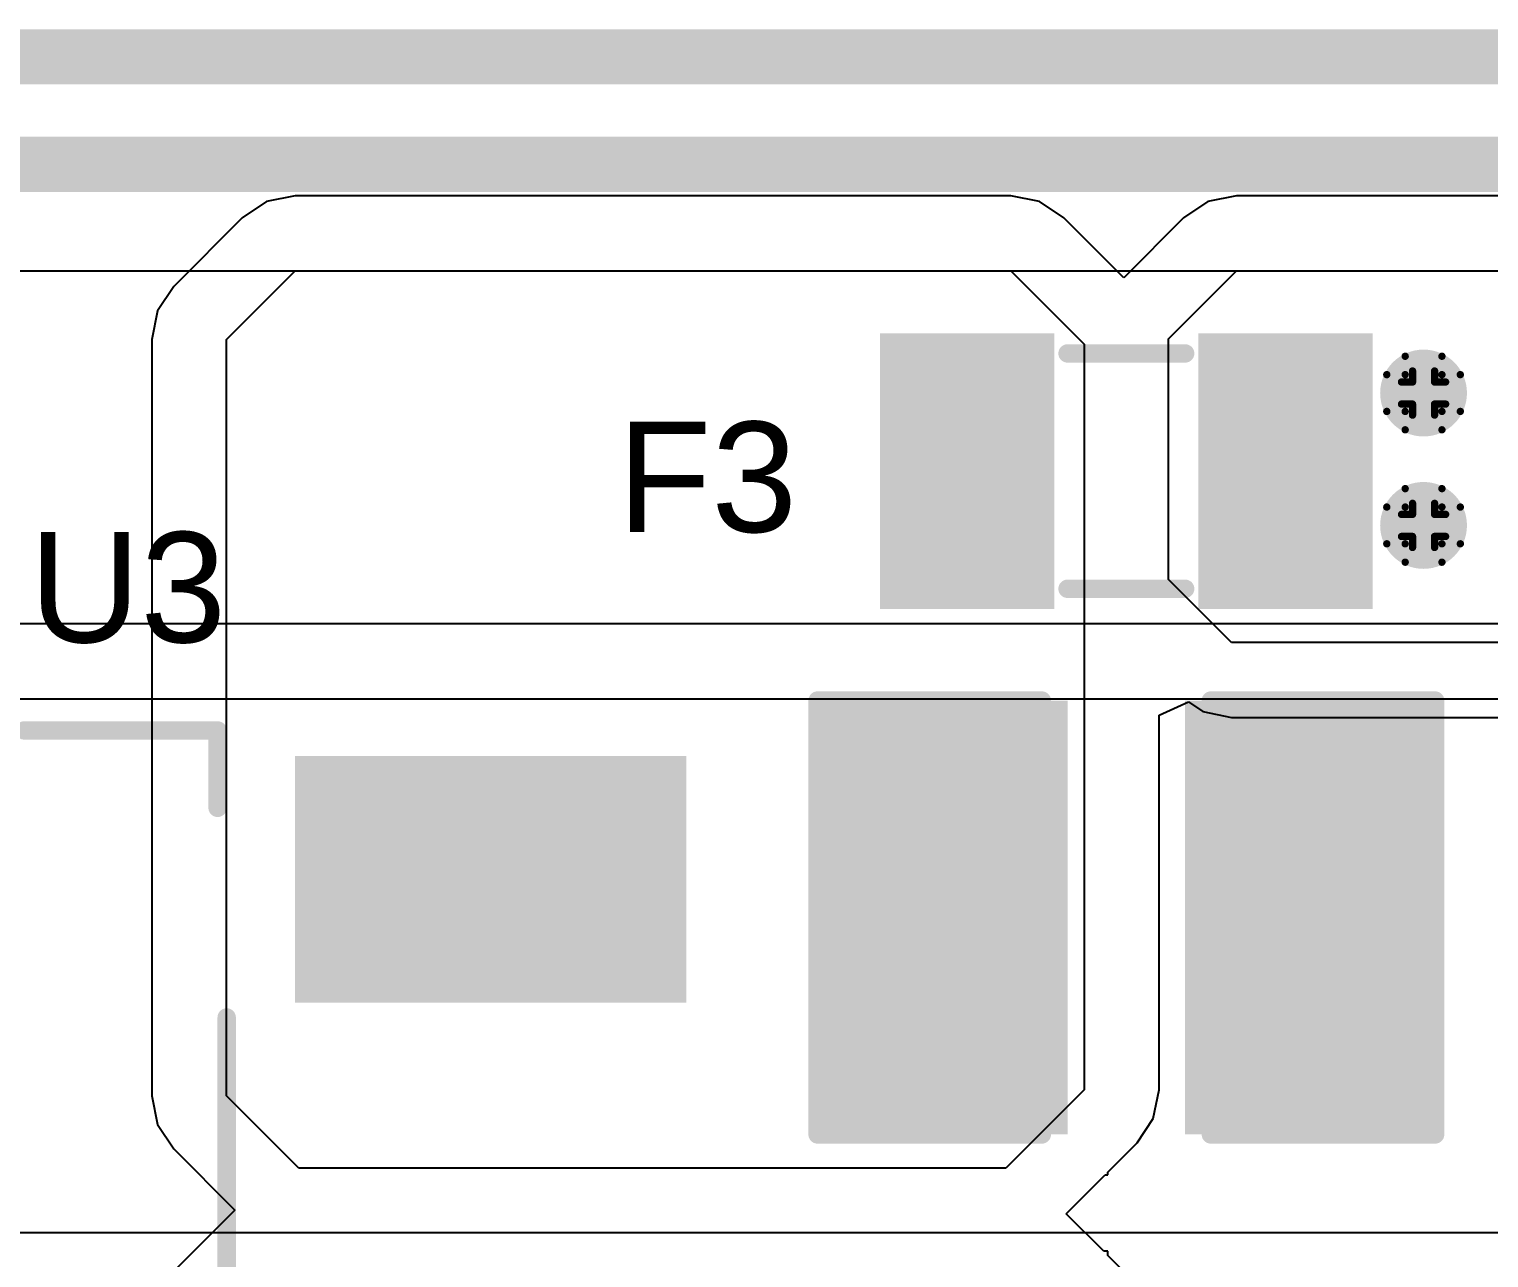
# Model space of a CAD drawing. Header units: inches. Extents: x -3 to 195, y 0 to 199.
# Drawn here: x 1.72 to 2.1171, y 1.8276 to 2.1617 of the extents above; entities that cross this region are included whole.
import ezdxf

# ---------------------------------------------------------------- set-up
doc = ezdxf.new("R2010")
doc.units = ezdxf.units.IN
doc.header["$MEASUREMENT"] = 0
for name, color, linetype in [('Bottom Layer', 5, 'Continuous'), ('Drill Drawing', 1, 'Continuous'), ('Top Layer', 1, 'Continuous'), ('Top Overlay', 2, 'Continuous'), ('Top Paste', 8, 'Continuous'), ('Top Solder', 216, 'Continuous'), ('Via Holes', 16, 'Continuous')]:
    doc.layers.add(name, color=color, linetype=linetype)
doc.styles.add('Arial', font='', dxfattribs={"height": 0.2})
doc.styles.get('Arial').set_extended_font_data('Arial')

# ---------------------------------------------------------------- blocks, each defined once
blk = doc.blocks.new('TO_252_2L_17')
at = {"layer": 'Top Layer'}
blk.add_hatch(color=1, dxfattribs=at).paths.add_polyline_path([(0.06102, -0.08661), (0.12008, -0.08661), (0.12008, -0.18504), (0.06102, -0.18504)])
at = {"layer": 'Top Paste'}
blk.add_hatch(color=8, dxfattribs=at).paths.add_polyline_path([(0.06102, -0.08661), (0.12008, -0.08661), (0.12008, -0.18504), (0.06102, -0.18504)])
at = {"layer": 'Top Solder'}
blk.add_hatch(color=216, dxfattribs=at).paths.add_polyline_path([(0.05702, -0.08261), (0.12408, -0.08261), (0.12408, -0.18904), (0.05702, -0.18904)])
at = {"layer": 'Top Overlay'}
for points in [[(0.13105, -0.00894, 0.005, 0.005, 0), (0.13105, -0.06153, 0.005, 0.005, 0)], [(0.11, -0.06153, 0.005, 0.005, 0), (0.13105, -0.06153, 0.005, 0.005, 0)], [(-0.056, -0.064, 0.005, 0.005, 0), (0.053, -0.064, 0.005, 0.005, 0)]]:
    blk.add_lwpolyline(points, format="xyseb", dxfattribs=at)
for points in [[(0.1298, -0.00894, 0.0025, 0.0025, 1), (0.1323, -0.00894, 0.0025, 0.0025, 1)], [(0.10875, -0.06153, 0.0025, 0.0025, 1), (0.11125, -0.06153, 0.0025, 0.0025, 1)], [(0.1298, -0.06153, 0.0025, 0.0025, 1), (0.1323, -0.06153, 0.0025, 0.0025, 1)], [(0.1298, -0.06153, 0.0025, 0.0025, 1), (0.1323, -0.06153, 0.0025, 0.0025, 1)], [(0.05175, -0.064, 0.0025, 0.0025, 1), (0.05425, -0.064, 0.0025, 0.0025, 1)]]:
    blk.add_lwpolyline(points, format="xyseb", close=True, dxfattribs=at)
blk = doc.blocks.new('F____0805_103')
at = {"layer": 'Top Layer'}
for points in [[(-0.02362, -0.03346), (-0.06299, -0.03346), (-0.06299, 0.03346), (-0.02362, 0.03346)], [(0.06299, -0.03346), (0.02362, -0.03346), (0.02362, 0.03346), (0.06299, 0.03346)]]:
    blk.add_hatch(color=1, dxfattribs=at).paths.add_polyline_path(points)
at = {"layer": 'Top Paste'}
for points in [[(-0.02362, -0.03346), (-0.06299, -0.03346), (-0.06299, 0.03346), (-0.02362, 0.03346)], [(0.06299, -0.03346), (0.02362, -0.03346), (0.02362, 0.03346), (0.06299, 0.03346)]]:
    blk.add_hatch(color=8, dxfattribs=at).paths.add_polyline_path(points)
at = {"layer": 'Top Solder'}
for points in [[(-0.01962, -0.03746), (-0.06699, -0.03746), (-0.06699, 0.03746), (-0.01962, 0.03746)], [(0.06699, -0.03746), (0.01962, -0.03746), (0.01962, 0.03746), (0.06699, 0.03746)]]:
    blk.add_hatch(color=216, dxfattribs=at).paths.add_polyline_path(points)
at = {"layer": 'Top Overlay'}
for points in [[(-0.016, 0.032, 0.005, 0.005, 0), (0.016, 0.032, 0.005, 0.005, 0)], [(-0.016, -0.032, 0.005, 0.005, 0), (0.016, -0.032, 0.005, 0.005, 0)]]:
    blk.add_lwpolyline(points, format="xyseb", dxfattribs=at)
for points in [[(-0.01725, 0.032, 0.0025, 0.0025, 1), (-0.01475, 0.032, 0.0025, 0.0025, 1)], [(0.01475, 0.032, 0.0025, 0.0025, 1), (0.01725, 0.032, 0.0025, 0.0025, 1)], [(-0.01725, -0.032, 0.0025, 0.0025, 1), (-0.01475, -0.032, 0.0025, 0.0025, 1)], [(0.01475, -0.032, 0.0025, 0.0025, 1), (0.01725, -0.032, 0.0025, 0.0025, 1)]]:
    blk.add_lwpolyline(points, format="xyseb", close=True, dxfattribs=at)
blk = doc.blocks.new('C___1210_147')
at = {"layer": 'Top Layer'}
for points in [[(-0.08, 0.055), (-0.02, 0.055), (-0.02, -0.055), (-0.08, -0.055)], [(0.02, 0.055), (0.08, 0.055), (0.08, -0.055), (0.02, -0.055)]]:
    blk.add_hatch(color=1, dxfattribs=at).paths.add_polyline_path(points)
at = {"layer": 'Top Paste'}
for points in [[(-0.08, 0.055), (-0.02, 0.055), (-0.02, -0.055), (-0.08, -0.055)], [(0.02, 0.055), (0.08, 0.055), (0.08, -0.055), (0.02, -0.055)]]:
    blk.add_hatch(color=8, dxfattribs=at).paths.add_polyline_path(points)
at = {"layer": 'Top Solder'}
for points in [[(-0.084, 0.059), (-0.016, 0.059), (-0.016, -0.059), (-0.084, -0.059)], [(0.016, 0.059), (0.084, 0.059), (0.084, -0.059), (0.016, -0.059)]]:
    blk.add_hatch(color=216, dxfattribs=at).paths.add_polyline_path(points)
at = {"layer": 'Top Overlay'}
for points in [[(-0.084, 0.059, 0.005, 0.005, 0), (-0.084, -0.059, 0.005, 0.005, 0)], [(-0.023, 0.059, 0.005, 0.005, 0), (-0.084, 0.059, 0.005, 0.005, 0)], [(0.084, 0.059, 0.005, 0.005, 0), (0.023, 0.059, 0.005, 0.005, 0)], [(0.084, 0.059, 0.005, 0.005, 0), (0.084, -0.059, 0.005, 0.005, 0)], [(-0.023, -0.059, 0.005, 0.005, 0), (-0.084, -0.059, 0.005, 0.005, 0)], [(0.084, -0.059, 0.005, 0.005, 0), (0.023, -0.059, 0.005, 0.005, 0)]]:
    blk.add_lwpolyline(points, format="xyseb", dxfattribs=at)
for points in [[(-0.08525, 0.059, 0.0025, 0.0025, 1), (-0.08275, 0.059, 0.0025, 0.0025, 1)], [(-0.08525, 0.059, 0.0025, 0.0025, 1), (-0.08275, 0.059, 0.0025, 0.0025, 1)], [(-0.02425, 0.059, 0.0025, 0.0025, 1), (-0.02175, 0.059, 0.0025, 0.0025, 1)], [(0.02175, 0.059, 0.0025, 0.0025, 1), (0.02425, 0.059, 0.0025, 0.0025, 1)], [(0.08275, 0.059, 0.0025, 0.0025, 1), (0.08525, 0.059, 0.0025, 0.0025, 1)], [(0.08275, 0.059, 0.0025, 0.0025, 1), (0.08525, 0.059, 0.0025, 0.0025, 1)], [(-0.08525, -0.059, 0.0025, 0.0025, 1), (-0.08275, -0.059, 0.0025, 0.0025, 1)], [(-0.08525, -0.059, 0.0025, 0.0025, 1), (-0.08275, -0.059, 0.0025, 0.0025, 1)], [(-0.02425, -0.059, 0.0025, 0.0025, 1), (-0.02175, -0.059, 0.0025, 0.0025, 1)], [(0.02175, -0.059, 0.0025, 0.0025, 1), (0.02425, -0.059, 0.0025, 0.0025, 1)], [(0.08275, -0.059, 0.0025, 0.0025, 1), (0.08525, -0.059, 0.0025, 0.0025, 1)], [(0.08275, -0.059, 0.0025, 0.0025, 1), (0.08525, -0.059, 0.0025, 0.0025, 1)]]:
    blk.add_lwpolyline(points, format="xyseb", close=True, dxfattribs=at)

msp = doc.modelspace()

# ---------------------------------------------------------------- hatches: boundary and pattern name
at = {"layer": 'Bottom Layer'}
h = msp.add_hatch(color=5, dxfattribs=at)
edge = h.paths.add_edge_path()
edge.add_arc((2.09936, 2.0628), 0.01181, 0, 360)
h = msp.add_hatch(color=5, dxfattribs=at)
edge = h.paths.add_edge_path()
edge.add_arc((2.09936, 2.0268), 0.01181, 0, 360)
at = {"layer": 'Top Layer'}
h = msp.add_hatch(color=1, dxfattribs=at)
edge = h.paths.add_edge_path()
edge.add_arc((2.09936, 2.0628), 0.01181, 0, 360)
h = msp.add_hatch(color=1, dxfattribs=at)
edge = h.paths.add_edge_path()
edge.add_arc((2.09936, 2.0268), 0.01181, 0, 360)
at = {"layer": 'Via Holes'}
h = msp.add_hatch(color=7, dxfattribs=at)
edge = h.paths.add_edge_path()
edge.add_arc((2.09936, 2.0628), 0.00591, 0, 360)
h = msp.add_hatch(color=7, dxfattribs=at)
edge = h.paths.add_edge_path()
edge.add_arc((2.09936, 2.0268), 0.00591, 0, 360)

# ---------------------------------------------------------------- linework, layer by layer
at = {"layer": 'Bottom Layer'}
for p, q in [((0.42347, 2.096), (2.574, 2.096)), ((2.465, 2), (0.3198, 2)), ((0.3198, 1.97961), (2.46475, 1.97961)), ((2.236, 1.83439), (1.168, 1.83439))]:
    msp.add_line(p, q, dxfattribs=at)
for points in [[(0.74942, 2.15424, 0.015, 0.015, 0), (2.77922, 2.15424, 0.015, 0.015, 0)], [(0.64758, 2.125, 0.015, 0.015, 0), (2.59118, 2.125, 0.015, 0.015, 0)]]:
    msp.add_lwpolyline(points, format="xyseb", dxfattribs=at)
at = {"layer": 'Drill Drawing'}
for points in [[(2.09436, 2.0678, 0.002, 0.002, 0), (2.09436, 2.0728, 0.002, 0.002, 0)], [(2.09436, 2.0728, 0.002, 0.002, 0), (2.10436, 2.0728, 0.002, 0.002, 0)], [(2.10436, 2.0678, 0.002, 0.002, 0), (2.10436, 2.0728, 0.002, 0.002, 0)], [(2.09636, 2.0658, 0.002, 0.002, 0), (2.09636, 2.0688, 0.002, 0.002, 0)], [(2.09636, 2.0688, 0.002, 0.002, 0), (2.10236, 2.0688, 0.002, 0.002, 0)], [(2.10236, 2.0658, 0.002, 0.002, 0), (2.10236, 2.0688, 0.002, 0.002, 0)], [(2.08936, 2.0578, 0.002, 0.002, 0), (2.08936, 2.0678, 0.002, 0.002, 0)], [(2.08936, 2.0678, 0.002, 0.002, 0), (2.09436, 2.0678, 0.002, 0.002, 0)], [(2.09336, 2.0598, 0.002, 0.002, 0), (2.09336, 2.0658, 0.002, 0.002, 0)], [(2.09336, 2.0658, 0.002, 0.002, 0), (2.09636, 2.0658, 0.002, 0.002, 0)], [(2.10236, 2.0658, 0.002, 0.002, 0), (2.10536, 2.0658, 0.002, 0.002, 0)], [(2.10436, 2.0678, 0.002, 0.002, 0), (2.10936, 2.0678, 0.002, 0.002, 0)], [(2.10536, 2.0598, 0.002, 0.002, 0), (2.10536, 2.0658, 0.002, 0.002, 0)], [(2.10936, 2.0578, 0.002, 0.002, 0), (2.10936, 2.0678, 0.002, 0.002, 0)], [(2.08936, 2.0578, 0.002, 0.002, 0), (2.09436, 2.0578, 0.002, 0.002, 0)], [(2.09336, 2.0598, 0.002, 0.002, 0), (2.09636, 2.0598, 0.002, 0.002, 0)], [(2.09436, 2.0528, 0.002, 0.002, 0), (2.09436, 2.0578, 0.002, 0.002, 0)], [(2.09636, 2.0568, 0.002, 0.002, 0), (2.09636, 2.0598, 0.002, 0.002, 0)], [(2.09636, 2.0568, 0.002, 0.002, 0), (2.10236, 2.0568, 0.002, 0.002, 0)], [(2.10236, 2.0598, 0.002, 0.002, 0), (2.10536, 2.0598, 0.002, 0.002, 0)], [(2.10236, 2.0568, 0.002, 0.002, 0), (2.10236, 2.0598, 0.002, 0.002, 0)], [(2.10436, 2.0578, 0.002, 0.002, 0), (2.10936, 2.0578, 0.002, 0.002, 0)], [(2.10436, 2.0528, 0.002, 0.002, 0), (2.10436, 2.0578, 0.002, 0.002, 0)], [(2.09436, 2.0528, 0.002, 0.002, 0), (2.10436, 2.0528, 0.002, 0.002, 0)], [(2.09436, 2.0318, 0.002, 0.002, 0), (2.09436, 2.0368, 0.002, 0.002, 0)], [(2.09436, 2.0368, 0.002, 0.002, 0), (2.10436, 2.0368, 0.002, 0.002, 0)], [(2.10436, 2.0318, 0.002, 0.002, 0), (2.10436, 2.0368, 0.002, 0.002, 0)], [(2.09636, 2.0298, 0.002, 0.002, 0), (2.09636, 2.0328, 0.002, 0.002, 0)], [(2.09636, 2.0328, 0.002, 0.002, 0), (2.10236, 2.0328, 0.002, 0.002, 0)], [(2.10236, 2.0298, 0.002, 0.002, 0), (2.10236, 2.0328, 0.002, 0.002, 0)], [(2.08936, 2.0218, 0.002, 0.002, 0), (2.08936, 2.0318, 0.002, 0.002, 0)], [(2.08936, 2.0318, 0.002, 0.002, 0), (2.09436, 2.0318, 0.002, 0.002, 0)], [(2.09336, 2.0238, 0.002, 0.002, 0), (2.09336, 2.0298, 0.002, 0.002, 0)], [(2.09336, 2.0298, 0.002, 0.002, 0), (2.09636, 2.0298, 0.002, 0.002, 0)], [(2.10236, 2.0298, 0.002, 0.002, 0), (2.10536, 2.0298, 0.002, 0.002, 0)], [(2.10436, 2.0318, 0.002, 0.002, 0), (2.10936, 2.0318, 0.002, 0.002, 0)], [(2.10536, 2.0238, 0.002, 0.002, 0), (2.10536, 2.0298, 0.002, 0.002, 0)], [(2.10936, 2.0218, 0.002, 0.002, 0), (2.10936, 2.0318, 0.002, 0.002, 0)], [(2.08936, 2.0218, 0.002, 0.002, 0), (2.09436, 2.0218, 0.002, 0.002, 0)], [(2.09336, 2.0238, 0.002, 0.002, 0), (2.09636, 2.0238, 0.002, 0.002, 0)], [(2.09436, 2.0168, 0.002, 0.002, 0), (2.09436, 2.0218, 0.002, 0.002, 0)], [(2.09636, 2.0208, 0.002, 0.002, 0), (2.09636, 2.0238, 0.002, 0.002, 0)], [(2.09636, 2.0208, 0.002, 0.002, 0), (2.10236, 2.0208, 0.002, 0.002, 0)], [(2.10236, 2.0238, 0.002, 0.002, 0), (2.10536, 2.0238, 0.002, 0.002, 0)], [(2.10236, 2.0208, 0.002, 0.002, 0), (2.10236, 2.0238, 0.002, 0.002, 0)], [(2.10436, 2.0218, 0.002, 0.002, 0), (2.10936, 2.0218, 0.002, 0.002, 0)], [(2.10436, 2.0168, 0.002, 0.002, 0), (2.10436, 2.0218, 0.002, 0.002, 0)], [(2.09436, 2.0168, 0.002, 0.002, 0), (2.10436, 2.0168, 0.002, 0.002, 0)]]:
    msp.add_lwpolyline(points, format="xyseb", dxfattribs=at)
for points in [[(2.09386, 2.0728, 0.001, 0.001, 1), (2.09486, 2.0728, 0.001, 0.001, 1)], [(2.09386, 2.0728, 0.001, 0.001, 1), (2.09486, 2.0728, 0.001, 0.001, 1)], [(2.10386, 2.0728, 0.001, 0.001, 1), (2.10486, 2.0728, 0.001, 0.001, 1)], [(2.10386, 2.0728, 0.001, 0.001, 1), (2.10486, 2.0728, 0.001, 0.001, 1)], [(2.09586, 2.0688, 0.001, 0.001, 1), (2.09686, 2.0688, 0.001, 0.001, 1)], [(2.09586, 2.0688, 0.001, 0.001, 1), (2.09686, 2.0688, 0.001, 0.001, 1)], [(2.10186, 2.0688, 0.001, 0.001, 1), (2.10286, 2.0688, 0.001, 0.001, 1)], [(2.10186, 2.0688, 0.001, 0.001, 1), (2.10286, 2.0688, 0.001, 0.001, 1)], [(2.08886, 2.0678, 0.001, 0.001, 1), (2.08986, 2.0678, 0.001, 0.001, 1)], [(2.08886, 2.0678, 0.001, 0.001, 1), (2.08986, 2.0678, 0.001, 0.001, 1)], [(2.09286, 2.0658, 0.001, 0.001, 1), (2.09386, 2.0658, 0.001, 0.001, 1)], [(2.09286, 2.0658, 0.001, 0.001, 1), (2.09386, 2.0658, 0.001, 0.001, 1)], [(2.09386, 2.0678, 0.001, 0.001, 1), (2.09486, 2.0678, 0.001, 0.001, 1)], [(2.09386, 2.0678, 0.001, 0.001, 1), (2.09486, 2.0678, 0.001, 0.001, 1)], [(2.09586, 2.0658, 0.001, 0.001, 1), (2.09686, 2.0658, 0.001, 0.001, 1)], [(2.09586, 2.0658, 0.001, 0.001, 1), (2.09686, 2.0658, 0.001, 0.001, 1)], [(2.10186, 2.0658, 0.001, 0.001, 1), (2.10286, 2.0658, 0.001, 0.001, 1)], [(2.10186, 2.0658, 0.001, 0.001, 1), (2.10286, 2.0658, 0.001, 0.001, 1)], [(2.10386, 2.0678, 0.001, 0.001, 1), (2.10486, 2.0678, 0.001, 0.001, 1)], [(2.10386, 2.0678, 0.001, 0.001, 1), (2.10486, 2.0678, 0.001, 0.001, 1)], [(2.10486, 2.0658, 0.001, 0.001, 1), (2.10586, 2.0658, 0.001, 0.001, 1)], [(2.10486, 2.0658, 0.001, 0.001, 1), (2.10586, 2.0658, 0.001, 0.001, 1)], [(2.10886, 2.0678, 0.001, 0.001, 1), (2.10986, 2.0678, 0.001, 0.001, 1)], [(2.10886, 2.0678, 0.001, 0.001, 1), (2.10986, 2.0678, 0.001, 0.001, 1)], [(2.08886, 2.0578, 0.001, 0.001, 1), (2.08986, 2.0578, 0.001, 0.001, 1)], [(2.08886, 2.0578, 0.001, 0.001, 1), (2.08986, 2.0578, 0.001, 0.001, 1)], [(2.09286, 2.0598, 0.001, 0.001, 1), (2.09386, 2.0598, 0.001, 0.001, 1)], [(2.09286, 2.0598, 0.001, 0.001, 1), (2.09386, 2.0598, 0.001, 0.001, 1)], [(2.09386, 2.0578, 0.001, 0.001, 1), (2.09486, 2.0578, 0.001, 0.001, 1)], [(2.09386, 2.0578, 0.001, 0.001, 1), (2.09486, 2.0578, 0.001, 0.001, 1)], [(2.09586, 2.0598, 0.001, 0.001, 1), (2.09686, 2.0598, 0.001, 0.001, 1)], [(2.09586, 2.0598, 0.001, 0.001, 1), (2.09686, 2.0598, 0.001, 0.001, 1)], [(2.09586, 2.0568, 0.001, 0.001, 1), (2.09686, 2.0568, 0.001, 0.001, 1)], [(2.09586, 2.0568, 0.001, 0.001, 1), (2.09686, 2.0568, 0.001, 0.001, 1)], [(2.10186, 2.0598, 0.001, 0.001, 1), (2.10286, 2.0598, 0.001, 0.001, 1)], [(2.10186, 2.0598, 0.001, 0.001, 1), (2.10286, 2.0598, 0.001, 0.001, 1)], [(2.10186, 2.0568, 0.001, 0.001, 1), (2.10286, 2.0568, 0.001, 0.001, 1)], [(2.10186, 2.0568, 0.001, 0.001, 1), (2.10286, 2.0568, 0.001, 0.001, 1)], [(2.10386, 2.0578, 0.001, 0.001, 1), (2.10486, 2.0578, 0.001, 0.001, 1)], [(2.10386, 2.0578, 0.001, 0.001, 1), (2.10486, 2.0578, 0.001, 0.001, 1)], [(2.10486, 2.0598, 0.001, 0.001, 1), (2.10586, 2.0598, 0.001, 0.001, 1)], [(2.10486, 2.0598, 0.001, 0.001, 1), (2.10586, 2.0598, 0.001, 0.001, 1)], [(2.10886, 2.0578, 0.001, 0.001, 1), (2.10986, 2.0578, 0.001, 0.001, 1)], [(2.10886, 2.0578, 0.001, 0.001, 1), (2.10986, 2.0578, 0.001, 0.001, 1)], [(2.09386, 2.0528, 0.001, 0.001, 1), (2.09486, 2.0528, 0.001, 0.001, 1)], [(2.09386, 2.0528, 0.001, 0.001, 1), (2.09486, 2.0528, 0.001, 0.001, 1)], [(2.10386, 2.0528, 0.001, 0.001, 1), (2.10486, 2.0528, 0.001, 0.001, 1)], [(2.10386, 2.0528, 0.001, 0.001, 1), (2.10486, 2.0528, 0.001, 0.001, 1)], [(2.09386, 2.0368, 0.001, 0.001, 1), (2.09486, 2.0368, 0.001, 0.001, 1)], [(2.09386, 2.0368, 0.001, 0.001, 1), (2.09486, 2.0368, 0.001, 0.001, 1)], [(2.10386, 2.0368, 0.001, 0.001, 1), (2.10486, 2.0368, 0.001, 0.001, 1)], [(2.10386, 2.0368, 0.001, 0.001, 1), (2.10486, 2.0368, 0.001, 0.001, 1)], [(2.09586, 2.0328, 0.001, 0.001, 1), (2.09686, 2.0328, 0.001, 0.001, 1)], [(2.09586, 2.0328, 0.001, 0.001, 1), (2.09686, 2.0328, 0.001, 0.001, 1)], [(2.10186, 2.0328, 0.001, 0.001, 1), (2.10286, 2.0328, 0.001, 0.001, 1)], [(2.10186, 2.0328, 0.001, 0.001, 1), (2.10286, 2.0328, 0.001, 0.001, 1)], [(2.08886, 2.0318, 0.001, 0.001, 1), (2.08986, 2.0318, 0.001, 0.001, 1)], [(2.08886, 2.0318, 0.001, 0.001, 1), (2.08986, 2.0318, 0.001, 0.001, 1)], [(2.09286, 2.0298, 0.001, 0.001, 1), (2.09386, 2.0298, 0.001, 0.001, 1)], [(2.09286, 2.0298, 0.001, 0.001, 1), (2.09386, 2.0298, 0.001, 0.001, 1)], [(2.09386, 2.0318, 0.001, 0.001, 1), (2.09486, 2.0318, 0.001, 0.001, 1)], [(2.09386, 2.0318, 0.001, 0.001, 1), (2.09486, 2.0318, 0.001, 0.001, 1)], [(2.09586, 2.0298, 0.001, 0.001, 1), (2.09686, 2.0298, 0.001, 0.001, 1)], [(2.09586, 2.0298, 0.001, 0.001, 1), (2.09686, 2.0298, 0.001, 0.001, 1)], [(2.10186, 2.0298, 0.001, 0.001, 1), (2.10286, 2.0298, 0.001, 0.001, 1)], [(2.10186, 2.0298, 0.001, 0.001, 1), (2.10286, 2.0298, 0.001, 0.001, 1)], [(2.10386, 2.0318, 0.001, 0.001, 1), (2.10486, 2.0318, 0.001, 0.001, 1)], [(2.10386, 2.0318, 0.001, 0.001, 1), (2.10486, 2.0318, 0.001, 0.001, 1)], [(2.10486, 2.0298, 0.001, 0.001, 1), (2.10586, 2.0298, 0.001, 0.001, 1)], [(2.10486, 2.0298, 0.001, 0.001, 1), (2.10586, 2.0298, 0.001, 0.001, 1)], [(2.10886, 2.0318, 0.001, 0.001, 1), (2.10986, 2.0318, 0.001, 0.001, 1)], [(2.10886, 2.0318, 0.001, 0.001, 1), (2.10986, 2.0318, 0.001, 0.001, 1)], [(2.08886, 2.0218, 0.001, 0.001, 1), (2.08986, 2.0218, 0.001, 0.001, 1)], [(2.08886, 2.0218, 0.001, 0.001, 1), (2.08986, 2.0218, 0.001, 0.001, 1)], [(2.09286, 2.0238, 0.001, 0.001, 1), (2.09386, 2.0238, 0.001, 0.001, 1)], [(2.09286, 2.0238, 0.001, 0.001, 1), (2.09386, 2.0238, 0.001, 0.001, 1)], [(2.09386, 2.0218, 0.001, 0.001, 1), (2.09486, 2.0218, 0.001, 0.001, 1)], [(2.09386, 2.0218, 0.001, 0.001, 1), (2.09486, 2.0218, 0.001, 0.001, 1)], [(2.09586, 2.0238, 0.001, 0.001, 1), (2.09686, 2.0238, 0.001, 0.001, 1)], [(2.09586, 2.0238, 0.001, 0.001, 1), (2.09686, 2.0238, 0.001, 0.001, 1)], [(2.09586, 2.0208, 0.001, 0.001, 1), (2.09686, 2.0208, 0.001, 0.001, 1)], [(2.09586, 2.0208, 0.001, 0.001, 1), (2.09686, 2.0208, 0.001, 0.001, 1)], [(2.10186, 2.0238, 0.001, 0.001, 1), (2.10286, 2.0238, 0.001, 0.001, 1)], [(2.10186, 2.0238, 0.001, 0.001, 1), (2.10286, 2.0238, 0.001, 0.001, 1)], [(2.10186, 2.0208, 0.001, 0.001, 1), (2.10286, 2.0208, 0.001, 0.001, 1)], [(2.10186, 2.0208, 0.001, 0.001, 1), (2.10286, 2.0208, 0.001, 0.001, 1)], [(2.10386, 2.0218, 0.001, 0.001, 1), (2.10486, 2.0218, 0.001, 0.001, 1)], [(2.10386, 2.0218, 0.001, 0.001, 1), (2.10486, 2.0218, 0.001, 0.001, 1)], [(2.10486, 2.0238, 0.001, 0.001, 1), (2.10586, 2.0238, 0.001, 0.001, 1)], [(2.10486, 2.0238, 0.001, 0.001, 1), (2.10586, 2.0238, 0.001, 0.001, 1)], [(2.10886, 2.0218, 0.001, 0.001, 1), (2.10986, 2.0218, 0.001, 0.001, 1)], [(2.10886, 2.0218, 0.001, 0.001, 1), (2.10986, 2.0218, 0.001, 0.001, 1)], [(2.09386, 2.0168, 0.001, 0.001, 1), (2.09486, 2.0168, 0.001, 0.001, 1)], [(2.09386, 2.0168, 0.001, 0.001, 1), (2.09486, 2.0168, 0.001, 0.001, 1)], [(2.10386, 2.0168, 0.001, 0.001, 1), (2.10486, 2.0168, 0.001, 0.001, 1)], [(2.10386, 2.0168, 0.001, 0.001, 1), (2.10486, 2.0168, 0.001, 0.001, 1)]]:
    msp.add_lwpolyline(points, format="xyseb", close=True, dxfattribs=at)
at = {"layer": 'Top Layer'}
for p, q in [((1.78454, 2.11484), (1.77792, 2.11042)), ((1.79234, 2.11639), (1.78454, 2.11484)), ((1.79234, 2.11639), (1.79234, 2.11639)), ((1.98706, 2.11639), (1.79234, 2.11639)), ((1.99486, 2.11484), (1.98706, 2.11639)), ((2.00148, 2.11042), (1.99486, 2.11484)), ((2.04067, 2.11484), (2.03406, 2.11042)), ((2.04847, 2.11639), (2.04067, 2.11484)), ((2.194, 2.11639), (2.04847, 2.11639)), ((1.77792, 2.11042), (1.75931, 2.0918)), ((1.77792, 2.11042), (1.77792, 2.11042)), ((2.01777, 2.09413), (2.00148, 2.11042)), ((2.00148, 2.11042), (2.00148, 2.11042)), ((2.03406, 2.11042), (2.01777, 2.09413)), ((1.77372, 2.07738), (1.79234, 2.096)), ((1.79234, 2.096), (1.98706, 2.096)), ((1.98706, 2.096), (2.007, 2.07606)), ((2.03, 2.07753), (2.04847, 2.096)), ((2.04847, 2.096), (2.194, 2.096)), ((1.75931, 2.0918), (1.75489, 2.08519)), ((1.75489, 2.08519), (1.75333, 2.07738)), ((1.75333, 2.07738), (1.75333, 1.87168)), ((1.77372, 1.87167), (1.77372, 2.07738)), ((2.03, 2.01213), (2.03, 2.07753)), ((2.007, 2.07606), (2.007, 1.87329)), ((2.04713, 1.995), (2.03, 2.01213)), ((2.19107, 1.995), (2.04713, 1.995)), ((2.02739, 1.97523), (2.03539, 1.97879)), ((2.03539, 1.97879), (2.03932, 1.97616)), ((2.02739, 1.87329), (2.02739, 1.97523)), ((2.03932, 1.97616), (2.04713, 1.97461)), ((2.04713, 1.97461), (2.19107, 1.97461)), ((1.75333, 1.87168), (1.75333, 1.87167)), ((1.75333, 1.87167), (1.75489, 1.86387)), ((1.7934, 1.852), (1.77372, 1.87167)), ((2.007, 1.87329), (1.98571, 1.852)), ((2.02584, 1.86549), (2.02739, 1.87329)), ((1.75489, 1.86387), (1.75931, 1.85726)), ((2.02142, 1.85887), (2.02584, 1.86549)), ((2.0135, 1.85096), (2.02142, 1.85887)), ((1.75931, 1.85726), (1.75931, 1.85726)), ((1.75931, 1.85726), (1.77593, 1.84063)), ((1.98571, 1.852), (1.7934, 1.852)), ((2.0135, 1.85017), (2.0135, 1.85096)), ((2.00217, 1.83962), (2.01272, 1.85017)), ((2.01272, 1.85017), (2.0135, 1.85017)), ((1.77593, 1.84063), (1.75931, 1.824)), ((2.01234, 1.82945), (2.00217, 1.83962)), ((2.0135, 1.82945), (2.01234, 1.82945)), ((2.0135, 1.82829), (2.0135, 1.82945)), ((2.02142, 1.82037), (2.0135, 1.82829))]:
    msp.add_line(p, q, dxfattribs=at)

# ---------------------------------------------------------------- block references
msp.add_blockref('F____0805_103', (2.0185, 2.04157))
for name, p, rotation in [('TO_252_2L_17', (1.70973, 1.84), 90), ('C___1210_147', (2.0185, 1.92018), 180)]:
    msp.add_blockref(name, p, dxfattribs=dict(rotation=rotation))

# ---------------------------------------------------------------- texts
at = {"layer": 'Top Overlay', "style": 'Arial'}
for s, p in [('F3', (1.88001, 2.025)), ('U3', (1.72001, 1.995))]:
    msp.add_text(s, height=0.03, rotation=360, dxfattribs=at).set_placement(p)

doc.saveas('drawing.dxf')
